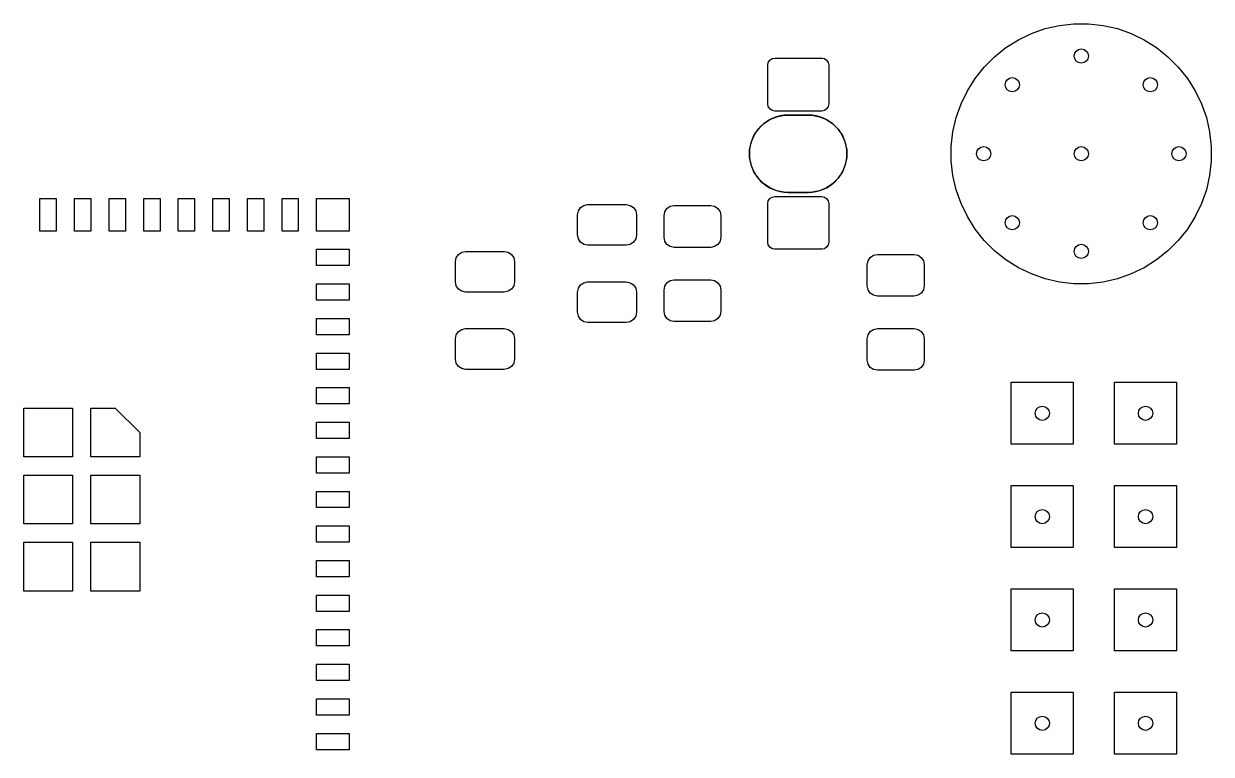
# Model space of a CAD drawing. Extents: x 0.27 to 2.53, y 0.27 to 2.13.
# Drawn here: x 1.376 to 2.526, y 1.419 to 2.126 of the extents above; entities that cross this region are included whole.
import ezdxf

# ---------------------------------------------------------------- set-up
doc = ezdxf.new("R2010")
doc.units = 0
doc.header["$MEASUREMENT"] = 0
doc.layers.add('BLACK', color=7, linetype='CONTINUOUS')

msp = doc.modelspace()

# ---------------------------------------------------------------- linework, layer by layer
at = {"layer": 'BLACK', "linetype": 'CONTINUOUS'}
for p, q in [((2.3391, 2.1103), (2.3518, 2.1164)), ((2.3518, 2.1164), (2.3651, 2.1211)), ((2.3651, 2.1211), (2.3789, 2.1242)), ((2.3789, 2.1242), (2.3929, 2.1258)), ((2.3929, 2.1258), (2.4071, 2.1258)), ((2.4071, 2.1258), (2.4211, 2.1242)), ((2.4211, 2.1242), (2.4349, 2.1211)), ((2.4349, 2.1211), (2.4482, 2.1164)), ((2.4482, 2.1164), (2.4609, 2.1103)), ((2.3271, 2.1027), (2.3391, 2.1103)), ((2.4609, 2.1103), (2.4729, 2.1027)), ((2.0985, 2.0905), (2.1007, 2.092)), ((2.1007, 2.092), (2.1033, 2.0925)), ((2.1033, 2.0925), (2.1487, 2.0925)), ((2.1487, 2.0925), (2.1513, 2.092)), ((2.1513, 2.092), (2.1535, 2.0905)), ((2.3061, 2.0839), (2.3161, 2.0939)), ((2.3161, 2.0939), (2.3271, 2.1027)), ((2.4729, 2.1027), (2.4839, 2.0939)), ((2.4839, 2.0939), (2.4939, 2.0839)), ((2.0965, 2.0857), (2.097, 2.0883)), ((2.0965, 2.0482), (2.0965, 2.0857)), ((2.097, 2.0883), (2.0985, 2.0905)), ((2.1535, 2.0905), (2.155, 2.0883)), ((2.155, 2.0883), (2.1555, 2.0857)), ((2.1555, 2.0857), (2.1555, 2.0482)), ((2.2973, 2.0729), (2.3061, 2.0839)), ((2.4939, 2.0839), (2.5027, 2.0729)), ((2.2897, 2.0609), (2.2973, 2.0729)), ((2.5027, 2.0729), (2.5103, 2.0609)), ((2.2836, 2.0482), (2.2897, 2.0609)), ((2.5103, 2.0609), (2.5164, 2.0482)), ((2.097, 2.0456), (2.0965, 2.0482)), ((2.1555, 2.0482), (2.155, 2.0456)), ((2.2789, 2.0349), (2.2836, 2.0482)), ((2.5164, 2.0482), (2.5211, 2.0349)), ((2.0985, 2.0433), (2.097, 2.0456)), ((2.1007, 2.0419), (2.0985, 2.0433)), ((2.0985, 2.033), (2.1053, 2.0358)), ((2.0985, 2.033), (2.1053, 2.0358)), ((2.1033, 2.0413), (2.1007, 2.0419)), ((2.1487, 2.0413), (2.1033, 2.0413)), ((2.1053, 2.0358), (2.1125, 2.0372)), ((2.1053, 2.0358), (2.1125, 2.0372)), ((2.1125, 2.0372), (2.1161, 2.0374)), ((2.1125, 2.0372), (2.1161, 2.0374)), ((2.1161, 2.0374), (2.1358, 2.0374)), ((2.1161, 2.0374), (2.1358, 2.0374)), ((2.1358, 2.0374), (2.1395, 2.0372)), ((2.1358, 2.0374), (2.1395, 2.0372)), ((2.1395, 2.0372), (2.1467, 2.0358)), ((2.1395, 2.0372), (2.1467, 2.0358)), ((2.1467, 2.0358), (2.1535, 2.033)), ((2.1467, 2.0358), (2.1535, 2.033)), ((2.1513, 2.0419), (2.1487, 2.0413)), ((2.1535, 2.0433), (2.1513, 2.0419)), ((2.155, 2.0456), (2.1535, 2.0433)), ((2.2758, 2.0211), (2.2789, 2.0349)), ((2.5211, 2.0349), (2.5242, 2.0211)), ((2.0832, 2.0176), (2.0872, 2.0237)), ((2.0832, 2.0176), (2.0872, 2.0237)), ((2.0872, 2.0237), (2.0924, 2.0289)), ((2.0872, 2.0237), (2.0924, 2.0289)), ((2.0924, 2.0289), (2.0985, 2.033)), ((2.0924, 2.0289), (2.0985, 2.033)), ((2.1535, 2.033), (2.1596, 2.0289)), ((2.1535, 2.033), (2.1596, 2.0289)), ((2.1596, 2.0289), (2.1647, 2.0237)), ((2.1596, 2.0289), (2.1647, 2.0237)), ((2.1647, 2.0237), (2.1688, 2.0176)), ((2.1647, 2.0237), (2.1688, 2.0176)), ((2.0804, 2.0109), (2.0832, 2.0176)), ((2.0804, 2.0109), (2.0832, 2.0176)), ((2.1688, 2.0176), (2.1716, 2.0109)), ((2.1688, 2.0176), (2.1716, 2.0109)), ((2.2742, 2.0071), (2.2758, 2.0211)), ((2.5242, 2.0211), (2.5258, 2.0071)), ((2.0789, 2.0037), (2.0804, 2.0109)), ((2.0789, 2.0037), (2.0804, 2.0109)), ((2.0789, 1.9963), (2.0789, 2.0037)), ((2.0789, 1.9963), (2.0789, 2.0037)), ((2.1716, 2.0109), (2.173, 2.0037)), ((2.1716, 2.0109), (2.173, 2.0037)), ((2.173, 2.0037), (2.173, 1.9963)), ((2.173, 2.0037), (2.173, 1.9963)), ((2.2742, 1.9929), (2.2742, 2.0071)), ((2.5258, 2.0071), (2.5258, 1.9929)), ((2.0804, 1.9891), (2.0789, 1.9963)), ((2.0804, 1.9891), (2.0789, 1.9963)), ((2.0832, 1.9824), (2.0804, 1.9891)), ((2.0832, 1.9824), (2.0804, 1.9891)), ((2.1716, 1.9891), (2.1688, 1.9824)), ((2.1716, 1.9891), (2.1688, 1.9824)), ((2.173, 1.9963), (2.1716, 1.9891)), ((2.173, 1.9963), (2.1716, 1.9891)), ((2.2758, 1.9789), (2.2742, 1.9929)), ((2.5258, 1.9929), (2.5242, 1.9789)), ((2.0872, 1.9763), (2.0832, 1.9824)), ((2.0872, 1.9763), (2.0832, 1.9824)), ((2.1688, 1.9824), (2.1647, 1.9763)), ((2.1688, 1.9824), (2.1647, 1.9763)), ((2.2789, 1.9651), (2.2758, 1.9789)), ((2.5242, 1.9789), (2.5211, 1.9651)), ((2.0924, 1.9711), (2.0872, 1.9763)), ((2.0924, 1.9711), (2.0872, 1.9763)), ((2.0985, 1.967), (2.0924, 1.9711)), ((2.0985, 1.967), (2.0924, 1.9711)), ((2.1053, 1.9642), (2.0985, 1.967)), ((2.1053, 1.9642), (2.0985, 1.967)), ((2.1535, 1.967), (2.1467, 1.9642)), ((2.1535, 1.967), (2.1467, 1.9642)), ((2.1596, 1.9711), (2.1535, 1.967)), ((2.1596, 1.9711), (2.1535, 1.967)), ((2.1647, 1.9763), (2.1596, 1.9711)), ((2.1647, 1.9763), (2.1596, 1.9711)), ((1.3921, 1.9252), (1.3921, 1.9567)), ((1.3921, 1.9567), (1.4079, 1.9567)), ((1.4079, 1.9567), (1.4079, 1.9252)), ((1.4256, 1.9252), (1.4256, 1.9567)), ((1.4256, 1.9567), (1.4413, 1.9567)), ((1.4413, 1.9567), (1.4413, 1.9252)), ((1.4591, 1.9252), (1.4591, 1.9567)), ((1.4591, 1.9567), (1.4748, 1.9567)), ((1.4748, 1.9567), (1.4748, 1.9252)), ((1.4925, 1.9252), (1.4925, 1.9567)), ((1.4925, 1.9567), (1.5083, 1.9567)), ((1.5083, 1.9567), (1.5083, 1.9252)), ((1.526, 1.9252), (1.526, 1.9567)), ((1.526, 1.9567), (1.5417, 1.9567)), ((1.5417, 1.9567), (1.5417, 1.9252)), ((1.5594, 1.9252), (1.5594, 1.9567)), ((1.5594, 1.9567), (1.5752, 1.9567)), ((1.5752, 1.9567), (1.5752, 1.9252)), ((1.5929, 1.9252), (1.5929, 1.9567)), ((1.5929, 1.9567), (1.6087, 1.9567)), ((1.6087, 1.9567), (1.6087, 1.9252)), ((1.6264, 1.9252), (1.6264, 1.9567)), ((1.6264, 1.9567), (1.6421, 1.9567)), ((1.6421, 1.9567), (1.6421, 1.9252)), ((1.6598, 1.9252), (1.6598, 1.9567)), ((1.6598, 1.9567), (1.6913, 1.9567)), ((1.6913, 1.9567), (1.6913, 1.9252)), ((2.0965, 1.9518), (2.097, 1.9544)), ((2.097, 1.9544), (2.0985, 1.9567)), ((2.0985, 1.9567), (2.1007, 1.9581)), ((2.1007, 1.9581), (2.1033, 1.9587)), ((2.1033, 1.9587), (2.1487, 1.9587)), ((2.1125, 1.9628), (2.1053, 1.9642)), ((2.1125, 1.9628), (2.1053, 1.9642)), ((2.1161, 1.9626), (2.1125, 1.9628)), ((2.1161, 1.9626), (2.1125, 1.9628)), ((2.1358, 1.9626), (2.1161, 1.9626)), ((2.1358, 1.9626), (2.1161, 1.9626)), ((2.1395, 1.9628), (2.1358, 1.9626)), ((2.1395, 1.9628), (2.1358, 1.9626)), ((2.1467, 1.9642), (2.1395, 1.9628)), ((2.1467, 1.9642), (2.1395, 1.9628)), ((2.1487, 1.9587), (2.1513, 1.9581)), ((2.1513, 1.9581), (2.1535, 1.9567)), ((2.1535, 1.9567), (2.155, 1.9544)), ((2.155, 1.9544), (2.1555, 1.9518)), ((2.2836, 1.9518), (2.2789, 1.9651)), ((2.5211, 1.9651), (2.5164, 1.9518)), ((1.9124, 1.9409), (1.9132, 1.9447)), ((1.9132, 1.9447), (1.9153, 1.9479)), ((1.9153, 1.9479), (1.9185, 1.95)), ((1.9185, 1.95), (1.9222, 1.9508)), ((1.9222, 1.9508), (1.9596, 1.9508)), ((1.9596, 1.9508), (1.9634, 1.95)), ((1.9634, 1.95), (1.9666, 1.9479)), ((1.9666, 1.9479), (1.9687, 1.9447)), ((1.9687, 1.9447), (1.9695, 1.9409)), ((1.9961, 1.94), (1.9968, 1.9437)), ((1.9968, 1.9437), (1.9989, 1.9469)), ((1.9989, 1.9469), (2.0021, 1.9491)), ((2.0021, 1.9491), (2.0059, 1.9498)), ((2.0059, 1.9498), (2.0413, 1.9498)), ((2.0413, 1.9498), (2.0451, 1.9491)), ((2.0451, 1.9491), (2.0483, 1.9469)), ((2.0483, 1.9469), (2.0504, 1.9437)), ((2.0504, 1.9437), (2.0512, 1.94)), ((2.0965, 1.9143), (2.0965, 1.9518)), ((2.1555, 1.9518), (2.1555, 1.9143)), ((2.2897, 1.9391), (2.2836, 1.9518)), ((2.5164, 1.9518), (2.5103, 1.9391)), ((1.9124, 1.9213), (1.9124, 1.9409)), ((1.9695, 1.9409), (1.9695, 1.9213)), ((1.9961, 1.9193), (1.9961, 1.94)), ((2.0512, 1.94), (2.0512, 1.9193)), ((2.2973, 1.9271), (2.2897, 1.9391)), ((2.5103, 1.9391), (2.5027, 1.9271)), ((1.4079, 1.9252), (1.3921, 1.9252)), ((1.4413, 1.9252), (1.4256, 1.9252)), ((1.4748, 1.9252), (1.4591, 1.9252)), ((1.5083, 1.9252), (1.4925, 1.9252)), ((1.5417, 1.9252), (1.526, 1.9252)), ((1.5752, 1.9252), (1.5594, 1.9252)), ((1.6087, 1.9252), (1.5929, 1.9252)), ((1.6421, 1.9252), (1.6264, 1.9252)), ((1.6913, 1.9252), (1.6598, 1.9252)), ((1.9132, 1.9175), (1.9124, 1.9213)), ((1.9695, 1.9213), (1.9687, 1.9175)), ((2.3061, 1.9161), (2.2973, 1.9271)), ((2.5027, 1.9271), (2.4939, 1.9161)), ((1.9153, 1.9143), (1.9132, 1.9175)), ((1.9185, 1.9122), (1.9153, 1.9143)), ((1.9222, 1.9114), (1.9185, 1.9122)), ((1.9596, 1.9114), (1.9222, 1.9114)), ((1.9634, 1.9122), (1.9596, 1.9114)), ((1.9666, 1.9143), (1.9634, 1.9122)), ((1.9687, 1.9175), (1.9666, 1.9143)), ((1.9968, 1.9155), (1.9961, 1.9193)), ((1.9989, 1.9123), (1.9968, 1.9155)), ((2.0021, 1.9102), (1.9989, 1.9123)), ((2.0059, 1.9094), (2.0021, 1.9102)), ((2.0413, 1.9094), (2.0059, 1.9094)), ((2.0451, 1.9102), (2.0413, 1.9094)), ((2.0483, 1.9123), (2.0451, 1.9102)), ((2.0504, 1.9155), (2.0483, 1.9123)), ((2.0512, 1.9193), (2.0504, 1.9155)), ((2.097, 1.9117), (2.0965, 1.9143)), ((2.0985, 1.9095), (2.097, 1.9117)), ((2.1007, 1.908), (2.0985, 1.9095)), ((2.1535, 1.9095), (2.1513, 1.908)), ((2.155, 1.9117), (2.1535, 1.9095)), ((2.1555, 1.9143), (2.155, 1.9117)), ((2.3161, 1.9061), (2.3061, 1.9161)), ((2.4939, 1.9161), (2.4839, 1.9061)), ((1.6598, 1.8917), (1.6598, 1.9075)), ((1.6598, 1.9075), (1.6913, 1.9075)), ((1.6913, 1.9075), (1.6913, 1.8917)), ((1.7943, 1.8957), (1.795, 1.8994)), ((1.795, 1.8994), (1.7972, 1.9026)), ((1.7972, 1.9026), (1.8004, 1.9048)), ((1.8004, 1.9048), (1.8041, 1.9055)), ((1.8041, 1.9055), (1.8415, 1.9055)), ((1.8415, 1.9055), (1.8453, 1.9048)), ((1.8453, 1.9048), (1.8485, 1.9026)), ((1.8485, 1.9026), (1.8506, 1.8994)), ((1.8506, 1.8994), (1.8514, 1.8957)), ((2.1033, 1.9075), (2.1007, 1.908)), ((2.1487, 1.9075), (2.1033, 1.9075)), ((2.1513, 1.908), (2.1487, 1.9075)), ((2.1937, 1.8965), (2.1958, 1.8997)), ((2.1958, 1.8997), (2.199, 1.9018)), ((2.199, 1.9018), (2.2028, 1.9026)), ((2.2028, 1.9026), (2.2382, 1.9026)), ((2.2382, 1.9026), (2.242, 1.9018)), ((2.242, 1.9018), (2.2451, 1.8997)), ((2.2451, 1.8997), (2.2473, 1.8965)), ((2.3271, 1.8973), (2.3161, 1.9061)), ((2.3391, 1.8897), (2.3271, 1.8973)), ((2.4729, 1.8973), (2.4609, 1.8897)), ((2.4839, 1.9061), (2.4729, 1.8973)), ((1.6913, 1.8917), (1.6598, 1.8917)), ((1.7943, 1.876), (1.7943, 1.8957)), ((1.8514, 1.8957), (1.8514, 1.876)), ((2.1929, 1.8927), (2.1937, 1.8965)), ((2.1929, 1.872), (2.1929, 1.8927)), ((2.2473, 1.8965), (2.248, 1.8927)), ((2.248, 1.8927), (2.248, 1.872)), ((2.3518, 1.8836), (2.3391, 1.8897)), ((2.4609, 1.8897), (2.4482, 1.8836)), ((1.6598, 1.8583), (1.6598, 1.874)), ((1.6598, 1.874), (1.6913, 1.874)), ((1.6913, 1.874), (1.6913, 1.8583)), ((1.795, 1.8722), (1.7943, 1.876)), ((1.8514, 1.876), (1.8506, 1.8722)), ((1.9153, 1.8731), (1.9185, 1.8752)), ((1.9185, 1.8752), (1.9222, 1.876)), ((1.9222, 1.876), (1.9596, 1.876)), ((1.9596, 1.876), (1.9634, 1.8752)), ((1.9634, 1.8752), (1.9666, 1.8731)), ((1.9968, 1.8719), (1.9989, 1.8751)), ((1.9989, 1.8751), (2.0021, 1.8772)), ((2.0021, 1.8772), (2.0059, 1.878)), ((2.0059, 1.878), (2.0413, 1.878)), ((2.0413, 1.878), (2.0451, 1.8772)), ((2.0451, 1.8772), (2.0483, 1.8751)), ((2.0483, 1.8751), (2.0504, 1.8719)), ((2.3651, 1.8789), (2.3518, 1.8836)), ((2.3789, 1.8758), (2.3651, 1.8789)), ((2.3929, 1.8742), (2.3789, 1.8758)), ((2.4071, 1.8742), (2.3929, 1.8742)), ((2.4211, 1.8758), (2.4071, 1.8742)), ((2.4349, 1.8789), (2.4211, 1.8758)), ((2.4482, 1.8836), (2.4349, 1.8789)), ((1.7972, 1.869), (1.795, 1.8722)), ((1.8004, 1.8669), (1.7972, 1.869)), ((1.8041, 1.8661), (1.8004, 1.8669)), ((1.8415, 1.8661), (1.8041, 1.8661)), ((1.8453, 1.8669), (1.8415, 1.8661)), ((1.8485, 1.869), (1.8453, 1.8669)), ((1.8506, 1.8722), (1.8485, 1.869)), ((1.9124, 1.8661), (1.9132, 1.8699)), ((1.9124, 1.8465), (1.9124, 1.8661)), ((1.9132, 1.8699), (1.9153, 1.8731)), ((1.9666, 1.8731), (1.9687, 1.8699)), ((1.9687, 1.8699), (1.9695, 1.8661)), ((1.9695, 1.8661), (1.9695, 1.8465)), ((1.9961, 1.8681), (1.9968, 1.8719)), ((1.9961, 1.8474), (1.9961, 1.8681)), ((2.0504, 1.8719), (2.0512, 1.8681)), ((2.0512, 1.8681), (2.0512, 1.8474)), ((2.1937, 1.8683), (2.1929, 1.872)), ((2.1958, 1.8651), (2.1937, 1.8683)), ((2.199, 1.863), (2.1958, 1.8651)), ((2.2028, 1.8622), (2.199, 1.863)), ((2.2382, 1.8622), (2.2028, 1.8622)), ((2.242, 1.863), (2.2382, 1.8622)), ((2.2451, 1.8651), (2.242, 1.863)), ((2.2473, 1.8683), (2.2451, 1.8651)), ((2.248, 1.872), (2.2473, 1.8683)), ((1.6913, 1.8583), (1.6598, 1.8583)), ((1.6598, 1.8248), (1.6598, 1.8406)), ((1.6598, 1.8406), (1.6913, 1.8406)), ((1.6913, 1.8406), (1.6913, 1.8248)), ((1.9132, 1.8427), (1.9124, 1.8465)), ((1.9153, 1.8395), (1.9132, 1.8427)), ((1.9185, 1.8374), (1.9153, 1.8395)), ((1.9666, 1.8395), (1.9634, 1.8374)), ((1.9687, 1.8427), (1.9666, 1.8395)), ((1.9695, 1.8465), (1.9687, 1.8427)), ((1.9968, 1.8437), (1.9961, 1.8474)), ((1.9989, 1.8405), (1.9968, 1.8437)), ((2.0021, 1.8383), (1.9989, 1.8405)), ((2.0483, 1.8405), (2.0451, 1.8383)), ((2.0504, 1.8437), (2.0483, 1.8405)), ((2.0512, 1.8474), (2.0504, 1.8437)), ((1.795, 1.8246), (1.7972, 1.8278)), ((1.7972, 1.8278), (1.8004, 1.83)), ((1.8004, 1.83), (1.8041, 1.8307)), ((1.8041, 1.8307), (1.8415, 1.8307)), ((1.8415, 1.8307), (1.8453, 1.83)), ((1.8453, 1.83), (1.8485, 1.8278)), ((1.8485, 1.8278), (1.8506, 1.8246)), ((1.9222, 1.8366), (1.9185, 1.8374)), ((1.9596, 1.8366), (1.9222, 1.8366)), ((1.9634, 1.8374), (1.9596, 1.8366)), ((2.0059, 1.8376), (2.0021, 1.8383)), ((2.0413, 1.8376), (2.0059, 1.8376)), ((2.0451, 1.8383), (2.0413, 1.8376)), ((2.1937, 1.8246), (2.1958, 1.8278)), ((2.1958, 1.8278), (2.199, 1.83)), ((2.199, 1.83), (2.2028, 1.8307)), ((2.2028, 1.8307), (2.2382, 1.8307)), ((2.2382, 1.8307), (2.242, 1.83)), ((2.242, 1.83), (2.2451, 1.8278)), ((2.2451, 1.8278), (2.2473, 1.8246)), ((1.6913, 1.8248), (1.6598, 1.8248)), ((1.7943, 1.8209), (1.795, 1.8246)), ((1.7943, 1.8012), (1.7943, 1.8209)), ((1.8506, 1.8246), (1.8514, 1.8209)), ((1.8514, 1.8209), (1.8514, 1.8012)), ((2.1929, 1.8209), (2.1937, 1.8246)), ((2.1929, 1.8002), (2.1929, 1.8209)), ((2.2473, 1.8246), (2.248, 1.8209)), ((2.248, 1.8209), (2.248, 1.8002)), ((1.6598, 1.7913), (1.6598, 1.8071)), ((1.6598, 1.8071), (1.6913, 1.8071)), ((1.6913, 1.8071), (1.6913, 1.7913)), ((1.795, 1.7974), (1.7943, 1.8012)), ((1.7972, 1.7942), (1.795, 1.7974)), ((1.8004, 1.7921), (1.7972, 1.7942)), ((1.8485, 1.7942), (1.8453, 1.7921)), ((1.8506, 1.7974), (1.8485, 1.7942)), ((1.8514, 1.8012), (1.8506, 1.7974)), ((2.1937, 1.7964), (2.1929, 1.8002)), ((2.1958, 1.7932), (2.1937, 1.7964)), ((2.199, 1.7911), (2.1958, 1.7932)), ((2.2451, 1.7932), (2.242, 1.7911)), ((2.2473, 1.7964), (2.2451, 1.7932)), ((2.248, 1.8002), (2.2473, 1.7964)), ((1.6913, 1.7913), (1.6598, 1.7913)), ((1.8041, 1.7913), (1.8004, 1.7921)), ((1.8415, 1.7913), (1.8041, 1.7913)), ((1.8453, 1.7921), (1.8415, 1.7913)), ((2.2028, 1.7904), (2.199, 1.7911)), ((2.2382, 1.7904), (2.2028, 1.7904)), ((2.242, 1.7911), (2.2382, 1.7904)), ((1.6598, 1.7579), (1.6598, 1.7736)), ((1.6598, 1.7736), (1.6913, 1.7736)), ((1.6913, 1.7736), (1.6913, 1.7579)), ((2.3322, 1.7188), (2.3322, 1.7788)), ((2.3322, 1.7788), (2.3922, 1.7788)), ((2.3922, 1.7788), (2.3922, 1.7188)), ((2.4322, 1.7188), (2.4322, 1.7788)), ((2.4322, 1.7788), (2.4922, 1.7788)), ((2.4922, 1.7788), (2.4922, 1.7188)), ((1.3764, 1.7067), (1.3764, 1.7539)), ((1.3764, 1.7539), (1.4236, 1.7539)), ((1.4236, 1.7539), (1.4236, 1.7067)), ((1.4413, 1.7067), (1.4413, 1.7539)), ((1.4413, 1.7539), (1.465, 1.7539)), ((1.465, 1.7539), (1.4886, 1.7303)), ((1.6913, 1.7579), (1.6598, 1.7579)), ((1.6598, 1.7244), (1.6598, 1.7402)), ((1.6598, 1.7402), (1.6913, 1.7402)), ((1.6913, 1.7402), (1.6913, 1.7244)), ((1.4886, 1.7303), (1.4886, 1.7067)), ((1.6913, 1.7244), (1.6598, 1.7244)), ((2.3922, 1.7188), (2.3322, 1.7188)), ((2.4922, 1.7188), (2.4322, 1.7188)), ((1.4236, 1.7067), (1.3764, 1.7067)), ((1.4886, 1.7067), (1.4413, 1.7067)), ((1.6598, 1.6909), (1.6598, 1.7067)), ((1.6598, 1.7067), (1.6913, 1.7067)), ((1.6913, 1.7067), (1.6913, 1.6909)), ((1.6913, 1.6909), (1.6598, 1.6909)), ((1.3764, 1.6417), (1.3764, 1.689)), ((1.3764, 1.689), (1.4236, 1.689)), ((1.4236, 1.689), (1.4236, 1.6417)), ((1.4413, 1.6417), (1.4413, 1.689)), ((1.4413, 1.689), (1.4886, 1.689)), ((1.4886, 1.689), (1.4886, 1.6417)), ((2.3322, 1.6188), (2.3322, 1.6788)), ((2.3322, 1.6788), (2.3922, 1.6788)), ((2.3922, 1.6788), (2.3922, 1.6188)), ((2.4322, 1.6188), (2.4322, 1.6788)), ((2.4322, 1.6788), (2.4922, 1.6788)), ((2.4922, 1.6788), (2.4922, 1.6188)), ((1.6598, 1.6575), (1.6598, 1.6732)), ((1.6598, 1.6732), (1.6913, 1.6732)), ((1.6913, 1.6732), (1.6913, 1.6575)), ((1.6913, 1.6575), (1.6598, 1.6575)), ((1.4236, 1.6417), (1.3764, 1.6417)), ((1.4886, 1.6417), (1.4413, 1.6417)), ((1.6598, 1.624), (1.6598, 1.6398)), ((1.6598, 1.6398), (1.6913, 1.6398)), ((1.6913, 1.6398), (1.6913, 1.624)), ((1.3764, 1.5768), (1.3764, 1.624)), ((1.3764, 1.624), (1.4236, 1.624)), ((1.4236, 1.624), (1.4236, 1.5768)), ((1.4413, 1.5768), (1.4413, 1.624)), ((1.4413, 1.624), (1.4886, 1.624)), ((1.4886, 1.624), (1.4886, 1.5768)), ((1.6913, 1.624), (1.6598, 1.624)), ((2.3922, 1.6188), (2.3322, 1.6188)), ((2.4922, 1.6188), (2.4322, 1.6188)), ((1.6598, 1.5906), (1.6598, 1.6063)), ((1.6598, 1.6063), (1.6913, 1.6063)), ((1.6913, 1.6063), (1.6913, 1.5906)), ((1.6913, 1.5906), (1.6598, 1.5906)), ((1.4236, 1.5768), (1.3764, 1.5768)), ((1.4886, 1.5768), (1.4413, 1.5768)), ((2.3322, 1.5188), (2.3322, 1.5788)), ((2.3322, 1.5788), (2.3922, 1.5788)), ((2.3922, 1.5788), (2.3922, 1.5188)), ((2.4322, 1.5188), (2.4322, 1.5788)), ((2.4322, 1.5788), (2.4922, 1.5788)), ((2.4922, 1.5788), (2.4922, 1.5188)), ((1.6598, 1.5571), (1.6598, 1.5728)), ((1.6598, 1.5728), (1.6913, 1.5728)), ((1.6913, 1.5728), (1.6913, 1.5571)), ((1.6913, 1.5571), (1.6598, 1.5571)), ((1.6598, 1.5236), (1.6598, 1.5394)), ((1.6598, 1.5394), (1.6913, 1.5394)), ((1.6913, 1.5394), (1.6913, 1.5236)), ((1.6913, 1.5236), (1.6598, 1.5236)), ((2.3922, 1.5188), (2.3322, 1.5188)), ((2.4922, 1.5188), (2.4322, 1.5188)), ((1.6598, 1.4902), (1.6598, 1.5059)), ((1.6598, 1.5059), (1.6913, 1.5059)), ((1.6913, 1.5059), (1.6913, 1.4902)), ((1.6913, 1.4902), (1.6598, 1.4902)), ((1.6598, 1.4567), (1.6598, 1.4724)), ((1.6598, 1.4724), (1.6913, 1.4724)), ((1.6913, 1.4724), (1.6913, 1.4567)), ((2.3322, 1.4188), (2.3322, 1.4788)), ((2.3322, 1.4788), (2.3922, 1.4788)), ((2.3922, 1.4788), (2.3922, 1.4188)), ((2.4322, 1.4188), (2.4322, 1.4788)), ((2.4322, 1.4788), (2.4922, 1.4788)), ((2.4922, 1.4788), (2.4922, 1.4188)), ((1.6913, 1.4567), (1.6598, 1.4567)), ((1.6598, 1.4232), (1.6598, 1.439)), ((1.6598, 1.439), (1.6913, 1.439)), ((1.6913, 1.439), (1.6913, 1.4232)), ((1.6913, 1.4232), (1.6598, 1.4232)), ((2.3922, 1.4188), (2.3322, 1.4188)), ((2.4922, 1.4188), (2.4322, 1.4188))]:
    msp.add_line(p, q, dxfattribs=at)
at = {"layer": 'BLACK'}
for centre in [(2.4, 2.0945), (2.3332, 2.0668), (2.4668, 2.0668), (2.3055, 2), (2.4, 2), (2.4945, 2), (2.3332, 1.9332), (2.4668, 1.9332), (2.4, 1.9055), (2.3622, 1.7488), (2.4622, 1.7488), (2.3622, 1.6488), (2.4622, 1.6488), (2.3622, 1.5488), (2.4622, 1.5488), (2.3622, 1.4488), (2.4622, 1.4488)]:
    msp.add_circle(centre, 0.00689, dxfattribs=at)
at = {"layer": 'WHITE', "linetype": 'CONTINUOUS'}
for p, q in [((2.1358, 2.0374), (2.1161, 2.0374)), ((2.1161, 1.9626), (2.1358, 1.9626))]:
    msp.add_line(p, q, dxfattribs=at)
at = {"layer": 'WHITE'}
for centre in [(2.4, 2.0945), (2.3332, 2.0668), (2.4668, 2.0668), (2.3055, 2), (2.4, 2), (2.4945, 2), (2.3332, 1.9332), (2.4668, 1.9332), (2.4, 1.9055), (2.3622, 1.7488), (2.4622, 1.7488), (2.3622, 1.6488), (2.4622, 1.6488), (2.3622, 1.5488), (2.4622, 1.5488), (2.3622, 1.4488), (2.4622, 1.4488)]:
    msp.add_circle(centre, 0.00689, dxfattribs=at)
for centre, start, end in [((2.1161, 2), 90, 270), ((2.1358, 2), -90, 90)]:
    msp.add_arc(centre, 0.0374, start, end, dxfattribs=at)

doc.saveas('drawing.dxf')
